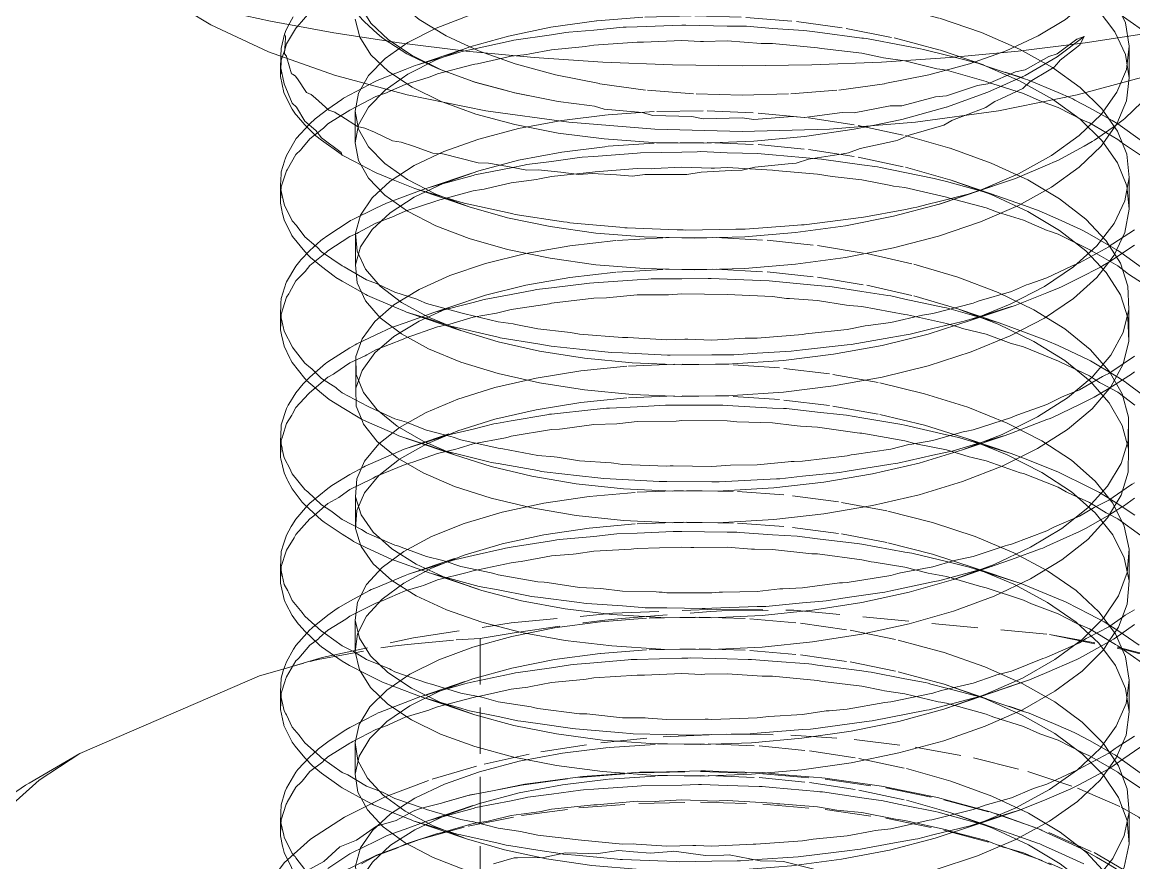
# Model space of a CAD drawing. Header units: millimetres. Extents: x 6 to 204, y 6 to 292.
# Drawn here: x 44.33 to 92.45, y 128.31 to 164.71 of the extents above; entities that cross this region are included whole.
import ezdxf

# ---------------------------------------------------------------- set-up
doc = ezdxf.new("R2010")
doc.units = ezdxf.units.MM
doc.linetypes.add('HIDDEN', pattern=[3, 2, -1])
doc.layers.add('M-VIEW', color=7, linetype='CONTINUOUS', lineweight=0)
doc.layers.add('M-VIEW-HIDD', color=8, linetype='HIDDEN', lineweight=0)

msp = doc.modelspace()

# ---------------------------------------------------------------- linework, layer by layer
at = {"layer": 'M-VIEW', "lineweight": 0}
for p, q in [((55.511, 162.357), (55.511, 162.792)), ((56.197, 159.67), (56.782, 160.308)), ((55.511, 156.881), (55.511, 157.52)), ((61.418, 157.484), (63.68, 156.716)), ((84.004, 156.821), (86.853, 157.784)), ((82.045, 156.305), (84.019, 156.827)), ((60.97, 152.16), (63.312, 151.361)), ((85.412, 151.805), (87.222, 152.416)), ((55.511, 151.397), (55.511, 152.033)), ((60.643, 146.802), (63.049, 145.975)), ((85.043, 146.194), (86.878, 146.816)), ((55.511, 145.903), (55.511, 146.554)), ((55.511, 140.423), (55.511, 141.086)), ((84.654, 140.581), (86.406, 141.18)), ((62.05, 140.832), (64.227, 140.099)), ((54.605, 136.408), (55.665, 136.715)), ((46.825, 133.038), (54.605, 136.408)), ((84.235, 134.967), (87.936, 136.234)), ((55.511, 134.954), (55.511, 135.604)), ((61.689, 135.467), (63.927, 134.711)), ((58.423, 132.113), (58.179, 132.225)), ((85.689, 129.983), (87.544, 130.607)), ((55.511, 129.475), (55.511, 130.11)), ((61.262, 130.13), (63.56, 129.35))]:
    msp.add_line(p, q, dxfattribs=at)
for points in [[(75.5, 162.822), (72.48, 162.863), (69.473, 162.983), (66.492, 163.183), (63.549, 163.462), (60.657, 163.819), (57.829, 164.252), (55.077, 164.759), (52.412, 165.339), (49.846, 165.988), (47.39, 166.703), (45.054, 167.483), (42.849, 168.323), (40.783, 169.22), (38.866, 170.17), (37.106, 171.169), (35.51, 172.213), (34.086, 173.297), (32.839, 174.416), (31.771, 175.572)], [(75.5, 162.822), (78.52, 162.863), (81.527, 162.983), (84.508, 163.183), (87.451, 163.462), (90.343, 163.819), (93.171, 164.252), (95.923, 164.759), (98.588, 165.339), (101.154, 165.988), (103.61, 166.703), (105.946, 167.483), (108.151, 168.323), (110.217, 169.22), (112.134, 170.17), (113.894, 171.169), (115.49, 172.213), (116.914, 173.297), (118.161, 174.416), (119.229, 175.572)], [(75.5, 159.979), (71.715, 160.08), (67.994, 160.381), (64.402, 160.877), (61, 161.559), (57.846, 162.416), (54.994, 163.433), (52.493, 164.593), (50.384, 165.877)], [(75.5, 159.979), (79.285, 160.08), (83.006, 160.381), (86.598, 160.877), (90, 161.559), (93.154, 162.416), (96.006, 163.433), (98.507, 164.593), (100.616, 165.877)], [(58.179, 158.96), (58.14, 159.062), (57.283, 159.701), (57.042, 160.018), (56.561, 160.429), (56.202, 161.025), (56.022, 161.211), (55.671, 162.038), (55.511, 162.792), (55.521, 163.128), (55.527, 163.243)], [(75.5, 158.298), (75.023, 158.282), (73.725, 158.213), (73.105, 158.11), (72.533, 158.121), (71.288, 158.12), (70.752, 158.049), (70.061, 158.099), (69.002, 158.155), (68.423, 158.116), (67.653, 158.216), (66.672, 158.322), (66.18, 158.307), (65.357, 158.467), (64.521, 158.609), (64.063, 158.619), (63.221, 158.844), (62.594, 158.996), (62.529, 159.011), (62.111, 159.044), (61.277, 159.342), (60.732, 159.521), (60.361, 159.573), (59.577, 159.946), (59.167, 160.126), (58.847, 160.196), (58.169, 160.632), (57.926, 160.777), (57.863, 160.816), (57.599, 160.899), (57.031, 161.419), (56.848, 161.574), (56.643, 161.668), (56.243, 162.255), (56.145, 162.386), (56.032, 162.456), (55.995, 162.482), (55.79, 163.168)], [(83.057, 156.702), (83.547, 156.83), (84.024, 156.951), (85.172, 157.24), (85.288, 157.269), (86.853, 157.784), (87.205, 157.904), (87.336, 157.948), (88.709, 158.528), (89.052, 158.678), (89.168, 158.729), (90.303, 159.345), (90.655, 159.541), (90.755, 159.599), (91.702, 160.271), (91.989, 160.48), (92.07, 160.544), (92.793, 161.242), (93.033, 161.48), (93.093, 161.548), (93.576, 162.238), (93.771, 162.524), (93.808, 162.596), (93.832, 162.658)], [(58.179, 158.96), (58.135, 158.991), (57.283, 159.601), (57.048, 159.787), (56.998, 159.835), (56.561, 160.263), (56.203, 160.683), (56.166, 160.734), (56.022, 160.939), (55.671, 161.623), (55.66, 161.672), (55.511, 162.355)], [(62.556, 161.247), (63.97, 160.733), (65.664, 160.275), (67.527, 159.913), (69.529, 159.654), (71.634, 159.505), (73.806, 159.471), (76.007, 159.554), (78.199, 159.755), (80.345, 160.072), (81.079, 160.225)], [(75.5, 158.298), (76.043, 158.429), (77.483, 158.582), (77.837, 158.612), (78.369, 158.773), (79.867, 159.016), (80.096, 159.048), (80.607, 159.238), (82.132, 159.577), (82.239, 159.599), (82.722, 159.818), (84.232, 160.257), (84.574, 160.448), (84.673, 160.503), (85.135, 160.674)], [(82.045, 154.935), (84.004, 155.451), (85.817, 156.068), (87.454, 156.776), (88.885, 157.567), (90.086, 158.428), (91.038, 159.346), (91.723, 160.309)], [(58.179, 154.162), (57.283, 154.772), (57.097, 154.963), (57.048, 155.013), (56.561, 155.422), (56.24, 155.86), (56.203, 155.91), (56.022, 156.11), (55.692, 156.785), (55.671, 156.826), (55.511, 157.52), (55.52, 157.741), (55.522, 157.794), (55.543, 158.226), (55.681, 158.693), (55.697, 158.745), (55.712, 158.786), (55.767, 158.939), (56.197, 159.67)], [(75.5, 155.753), (75.22, 155.746), (73.06, 155.71), (72.941, 155.715), (72.691, 155.722), (70.515, 155.802), (70.42, 155.811), (70.206, 155.829), (68.524, 155.985), (68.039, 156.03), (67.922, 156.047), (67.768, 156.069), (65.677, 156.388), (65.566, 156.412), (65.457, 156.435), (63.471, 156.871), (63.376, 156.898), (63.3, 156.92), (61.903, 157.336), (61.418, 157.484), (61.335, 157.516), (60.39, 157.889), (59.651, 158.184), (59.597, 158.211), (59.264, 158.385), (58.714, 158.674), (58.179, 158.96)], [(82.045, 154.935), (79.966, 154.525), (77.809, 154.229), (75.613, 154.049), (73.414, 153.987), (71.252, 154.042), (69.163, 154.211), (67.183, 154.489), (65.347, 154.869), (63.687, 155.343), (62.231, 155.9), (61.004, 156.53), (60.028, 157.218), (59.319, 157.951), (58.89, 158.715)], [(58.179, 153.494), (57.902, 153.66), (57.84, 153.706), (57.283, 154.125), (56.815, 154.517), (56.765, 154.567), (56.561, 154.776), (56.028, 155.433), (56.004, 155.479), (55.671, 156.158), (55.618, 156.364), (55.607, 156.416), (55.511, 156.879)], [(82.045, 156.305), (79.966, 155.896), (77.809, 155.599), (75.613, 155.42), (73.414, 155.358), (71.252, 155.413), (69.163, 155.582), (67.183, 155.859), (65.347, 156.24), (63.682, 156.715)], [(75.5, 155.753), (75.631, 155.755), (77.715, 155.902), (78.062, 155.93), (78.184, 155.938), (80.2, 156.192), (80.525, 156.236), (80.673, 156.255), (82.568, 156.607), (82.906, 156.673), (83.057, 156.702)], [(83.307, 152.022), (83.754, 152.092), (85.5, 152.549), (85.649, 152.607), (85.758, 152.641), (87.15, 153.055), (87.803, 153.334), (87.91, 153.372), (88.687, 153.635), (89.758, 154.152), (89.852, 154.19), (90.097, 154.285), (91.367, 154.986), (91.473, 155.066), (91.547, 155.115), (92.484, 155.714)], [(75, 150.302), (75.137, 150.313), (76.154, 150.38), (77.625, 150.461), (78.111, 150.522), (80.042, 150.742), (80.215, 150.761), (81.929, 151.061), (82.591, 151.171), (82.717, 151.193), (83.754, 151.443), (84.982, 151.73), (85.102, 151.759), (85.5, 151.884), (87.15, 152.395), (87.224, 152.418), (87.322, 152.449), (88.687, 152.991), (89.227, 153.208), (89.325, 153.248), (90.097, 153.634), (91.016, 154.108), (91.103, 154.154), (91.367, 154.318), (92.484, 155.056)], [(58.179, 148.667), (57.963, 148.839), (57.902, 148.886), (57.283, 149.284), (56.865, 149.696), (56.815, 149.744), (56.561, 149.946), (56.063, 150.594), (56.028, 150.638), (55.671, 151.329), (55.629, 151.537), (55.618, 151.59), (55.511, 152.033), (55.53, 152.491), (55.532, 152.543), (55.543, 152.751), (55.755, 153.436), (55.767, 153.475), (56.181, 154.153), (56.35, 154.366), (56.391, 154.417), (56.782, 154.822)], [(83.307, 152.022), (81.929, 151.705), (80.957, 151.579), (80.825, 151.561), (80.042, 151.403), (78.384, 151.229), (78.256, 151.214), (78.111, 151.188), (76.154, 151.029), (75.766, 151.033), (75.634, 151.033), (74.192, 150.948), (73.149, 150.982), (73.013, 150.985), (72.242, 150.957), (70.555, 151.051), (70.429, 151.056), (70.324, 151.055), (68.455, 151.202), (68.063, 151.273), (67.941, 151.293), (66.654, 151.426), (65.702, 151.626), (65.582, 151.649), (64.939, 151.733), (63.486, 152.084), (63.381, 152.108), (61.828, 152.535), (61.504, 152.672), (61.411, 152.71), (60.463, 153.016), (59.761, 153.358), (59.676, 153.398), (59.243, 153.56), (58.264, 154.118), (58.179, 154.162)], [(75.081, 148.542), (77.281, 148.694), (79.451, 148.962), (81.553, 149.345), (83.549, 149.837), (85.407, 150.433), (87.094, 151.124), (88.58, 151.9), (89.84, 152.75), (90.852, 153.66), (91.365, 154.317)], [(75, 150.302), (74.864, 150.301), (74.192, 150.303), (72.382, 150.286), (72.26, 150.293), (70.324, 150.388), (69.822, 150.406), (69.692, 150.419), (68.455, 150.554), (67.359, 150.661), (67.235, 150.681), (66.654, 150.782), (65.027, 151.048), (64.939, 151.068), (63.325, 151.45), (62.893, 151.548), (62.789, 151.58), (61.828, 151.888), (60.97, 152.16), (60.876, 152.198), (60.463, 152.371), (59.281, 152.874), (59.209, 152.913), (58.179, 153.494)], [(75.081, 148.542), (72.887, 148.509), (70.739, 148.592), (68.673, 148.787), (66.726, 149.091), (64.929, 149.494), (63.316, 149.989), (61.913, 150.565), (60.745, 151.209), (59.832, 151.91), (59.189, 152.652), (59.016, 153.022)], [(75.081, 149.913), (77.281, 150.064), (79.451, 150.332), (81.553, 150.715), (83.549, 151.208), (85.41, 151.805)], [(58.179, 148.019), (57.688, 148.327), (57.625, 148.374), (57.283, 148.641), (56.642, 149.2), (56.596, 149.248), (56.561, 149.284), (56.022, 149.973), (55.942, 150.111), (55.918, 150.161), (55.671, 150.682), (55.58, 151.051), (55.569, 151.105), (55.511, 151.395)], [(75.081, 149.913), (72.887, 149.879), (70.739, 149.962), (68.673, 150.158), (66.726, 150.461), (64.929, 150.864), (63.314, 151.36)], [(75, 145.531), (76.154, 145.538), (77.49, 145.67), (77.625, 145.684), (77.756, 145.689), (78.111, 145.699), (80.042, 145.935), (80.215, 145.973), (80.341, 145.992), (81.929, 146.226), (82.717, 146.422), (82.845, 146.445), (83.754, 146.603), (85.102, 146.981), (85.218, 147.006), (85.5, 147.063), (87.15, 147.586), (87.322, 147.663), (87.425, 147.702), (88.687, 148.155), (89.325, 148.477), (89.423, 148.519), (90.097, 148.794), (91.103, 149.374), (91.187, 149.415), (91.367, 149.499), (92.484, 150.244)], [(58.179, 143.179), (57.75, 143.509), (57.688, 143.556), (57.283, 143.805), (56.69, 144.369), (56.642, 144.414), (56.561, 144.475), (56.022, 145.152), (55.965, 145.281), (55.942, 145.333), (55.671, 145.842), (55.591, 146.227), (55.58, 146.28), (55.511, 146.554), (55.538, 147.177), (55.54, 147.225), (55.543, 147.281), (55.767, 147.981), (55.843, 148.125), (55.87, 148.176), (56.181, 148.666), (56.493, 149.048), (56.535, 149.098), (56.64, 149.202)], [(69.374, 144.96), (69.504, 144.955), (70.324, 144.914), (71.909, 144.816), (72.242, 144.819), (74.192, 144.812), (74.382, 144.809), (74.509, 144.808), (76.154, 144.897), (76.989, 144.931), (77.125, 144.938), (78.111, 145.048), (79.585, 145.195), (79.715, 145.21), (80.042, 145.265), (81.929, 145.569), (82.114, 145.597), (82.232, 145.616), (83.754, 145.96), (84.507, 146.124), (84.629, 146.152), (85.5, 146.411), (86.767, 146.782), (86.878, 146.816), (87.15, 146.918), (88.687, 147.499), (88.836, 147.556), (88.928, 147.592), (90.097, 148.151), (90.651, 148.424), (90.739, 148.469), (91.367, 148.846), (92.23, 149.393), (92.305, 149.442), (92.484, 149.577)], [(70.363, 143.137), (72.49, 143.034), (74.67, 143.046), (76.863, 143.174), (79.033, 143.419), (81.143, 143.779), (83.156, 144.248), (85.037, 144.821), (86.755, 145.49), (88.28, 146.246), (89.586, 147.077), (90.65, 147.972), (91.455, 148.917)], [(75, 145.531), (74.192, 145.469), (72.511, 145.496), (72.382, 145.497), (72.242, 145.49), (70.324, 145.563), (69.948, 145.614), (69.822, 145.63), (68.455, 145.713), (67.485, 145.87), (67.359, 145.889), (66.654, 145.949), (65.14, 146.236), (65.027, 146.257), (64.939, 146.266), (63.325, 146.624), (62.994, 146.739), (62.893, 146.773), (61.828, 147.047), (61.066, 147.351), (60.97, 147.388), (60.463, 147.539), (59.361, 148.046), (59.281, 148.081), (58.179, 148.667)], [(69.374, 144.96), (69.244, 144.974), (68.455, 145.071), (66.928, 145.241), (66.811, 145.261), (66.654, 145.291), (64.939, 145.595), (64.635, 145.646), (64.525, 145.673), (63.325, 145.975), (62.534, 146.168), (62.43, 146.202), (61.828, 146.404), (60.643, 146.802), (60.555, 146.839), (60.463, 146.879), (59.243, 147.424), (59.021, 147.525), (58.948, 147.567), (58.179, 148.019)], [(70.363, 143.137), (68.315, 143.353), (66.392, 143.674), (64.626, 144.095), (63.049, 144.605), (61.686, 145.194), (60.562, 145.85), (59.697, 146.559), (59.104, 147.307), (59.015, 147.529)], [(58.179, 142.536), (57.398, 143.054), (57.34, 143.1), (57.283, 143.147), (56.561, 143.809), (56.447, 143.933), (56.41, 143.981), (56.022, 144.501), (55.829, 144.853), (55.804, 144.905), (55.671, 145.198), (55.528, 145.807), (55.518, 145.858), (55.511, 145.901)], [(70.363, 144.507), (68.315, 144.723), (66.392, 145.045), (64.626, 145.465), (63.048, 145.976)], [(70.363, 144.507), (72.49, 144.404), (74.67, 144.416), (76.863, 144.545), (79.033, 144.79), (81.143, 145.149), (83.156, 145.618), (85.041, 146.193)], [(69.374, 140.189), (70.324, 140.074), (71.779, 140.037), (71.909, 140.035), (72.034, 140.024), (72.242, 140.004), (74.192, 139.998), (74.509, 140.026), (74.642, 140.03), (76.154, 140.059), (77.125, 140.167), (77.262, 140.174), (78.111, 140.21), (79.715, 140.428), (79.841, 140.437), (80.042, 140.45), (81.929, 140.754), (82.232, 140.834), (82.356, 140.859), (83.754, 141.122), (84.629, 141.382), (84.75, 141.409), (85.5, 141.573), (86.878, 142.034), (86.986, 142.062), (87.15, 142.103), (88.687, 142.684), (88.928, 142.81), (89.023, 142.853), (90.097, 143.314), (90.739, 143.698), (90.827, 143.743), (91.367, 144.008), (92.305, 144.659), (92.378, 144.702), (92.484, 144.762)], [(62.05, 140.832), (62.151, 140.807), (63.325, 140.493), (64.113, 140.279), (64.939, 140.124), (66.243, 139.867), (66.36, 139.846), (66.654, 139.811), (68.455, 139.578), (68.648, 139.551), (68.77, 139.535), (70.324, 139.432), (71.165, 139.365), (71.299, 139.356), (72.242, 139.349), (73.765, 139.318), (73.897, 139.316), (74.192, 139.331), (76.154, 139.405), (76.395, 139.411), (76.524, 139.415), (78.111, 139.567), (78.997, 139.641), (79.132, 139.654), (80.042, 139.795), (81.554, 140.014), (81.681, 140.033), (81.929, 140.087), (83.754, 140.469), (84.004, 140.519), (84.119, 140.544), (85.5, 140.93), (86.29, 141.147), (86.406, 141.18), (87.15, 141.447), (88.413, 141.901), (88.516, 141.939), (88.687, 142.015), (90.097, 142.662), (90.304, 142.759), (90.388, 142.8), (91.367, 143.366), (91.925, 143.705), (92.003, 143.754), (92.484, 144.106)], [(58.179, 137.699), (57.458, 138.227), (57.398, 138.27), (57.283, 138.336), (56.561, 138.989), (56.483, 139.103), (56.447, 139.154), (56.022, 139.661), (55.853, 140.029), (55.829, 140.082), (55.671, 140.362), (55.539, 140.972), (55.528, 141.021), (55.511, 141.086), (55.543, 141.793), (55.58, 141.926), (55.595, 141.979), (55.767, 142.491), (55.975, 142.871), (56.004, 142.922), (56.181, 143.188), (56.689, 143.781)], [(69.374, 140.189), (68.455, 140.233), (67.05, 140.441), (66.928, 140.458), (66.654, 140.477), (64.939, 140.778), (64.741, 140.836), (64.635, 140.866), (63.325, 141.136), (62.639, 141.364), (62.534, 141.397), (61.828, 141.567), (60.735, 141.984), (60.643, 142.017), (60.463, 142.068), (59.243, 142.604), (59.092, 142.702), (59.021, 142.746), (58.179, 143.179)], [(64.227, 138.729), (65.95, 138.286), (67.839, 137.939), (69.859, 137.698), (71.977, 137.567), (74.156, 137.551), (76.358, 137.653), (78.546, 137.873), (80.68, 138.208), (82.725, 138.655), (84.646, 139.208), (86.408, 139.86), (87.981, 140.602), (89.339, 141.422), (90.458, 142.308), (91.318, 143.248), (91.402, 143.387)], [(62.05, 140.832), (61.953, 140.866), (61.828, 140.911), (60.463, 141.402), (60.229, 141.486), (60.146, 141.525), (59.243, 141.952), (58.677, 142.229), (58.603, 142.274), (58.179, 142.536)], [(64.227, 138.729), (62.699, 139.259), (61.392, 139.865), (60.329, 140.535), (59.528, 141.255), (59.003, 142.01), (58.981, 142.08)], [(64.227, 140.099), (65.95, 139.656), (67.839, 139.31), (69.859, 139.068), (71.977, 138.937), (74.156, 138.922), (76.358, 139.023), (78.546, 139.243), (80.68, 139.578), (82.725, 140.025), (84.652, 140.581)], [(58.179, 137.046), (57.283, 137.666), (57.202, 137.727), (57.154, 137.772), (56.561, 138.336), (56.318, 138.611), (56.28, 138.662), (56.022, 139.019), (55.744, 139.543), (55.721, 139.595), (55.671, 139.708), (55.511, 140.42)], [(62.05, 136.049), (63.325, 135.654), (64, 135.528), (64.113, 135.508), (64.226, 135.479), (64.939, 135.286), (66.36, 135.064), (66.472, 135.039), (66.654, 134.996), (68.455, 134.763), (68.77, 134.753), (68.897, 134.741), (70.324, 134.593), (71.299, 134.585), (71.433, 134.576), (72.242, 134.511), (73.897, 134.533), (74.023, 134.527), (74.192, 134.518), (76.154, 134.588), (76.524, 134.635), (76.657, 134.644), (78.111, 134.728), (79.132, 134.883), (79.266, 134.895), (80.042, 134.958), (81.681, 135.249), (81.803, 135.263), (81.929, 135.276), (83.754, 135.65), (84.119, 135.764), (84.239, 135.794), (85.5, 136.091), (86.406, 136.409), (86.52, 136.442), (87.15, 136.611), (88.516, 137.153), (88.614, 137.184), (88.687, 137.207), (90.097, 137.84), (90.388, 138.021), (90.476, 138.068), (91.367, 138.526), (92.003, 138.982), (92.08, 139.03), (92.484, 139.27)], [(58.423, 136.892), (58.496, 136.855), (59.243, 136.472), (59.93, 136.133), (60.463, 135.929), (61.598, 135.5), (61.689, 135.467), (61.828, 135.428), (63.325, 135.003), (63.594, 134.925), (63.701, 134.896), (64.939, 134.644), (65.793, 134.462), (65.913, 134.438), (66.654, 134.339), (68.16, 134.122), (68.28, 134.106), (68.455, 134.094), (70.324, 133.942), (70.652, 133.911), (70.78, 133.9), (72.242, 133.868), (73.222, 133.834), (73.358, 133.831), (74.192, 133.86), (75.842, 133.898), (75.972, 133.902), (76.154, 133.919), (78.111, 134.077), (78.45, 134.1), (78.578, 134.11), (80.042, 134.315), (80.998, 134.438), (81.13, 134.456), (81.929, 134.617), (83.472, 134.915), (83.593, 134.939), (83.754, 134.982), (85.5, 135.44), (85.797, 135.516), (85.907, 135.546), (87.15, 135.967), (87.936, 136.234), (88.043, 136.271), (88.687, 136.547), (89.886, 137.069), (89.979, 137.11), (90.097, 137.173), (91.367, 137.876), (91.573, 137.995), (91.648, 138.039), (92.484, 138.626)], [(58.179, 132.225), (57.283, 132.857), (57.248, 132.893), (57.202, 132.941), (56.561, 133.5), (56.355, 133.789), (56.318, 133.84), (56.022, 134.18), (55.768, 134.714), (55.744, 134.764), (55.671, 134.889), (55.511, 135.604), (55.513, 135.659), (55.515, 135.711), (55.543, 136.304), (55.633, 136.617), (55.649, 136.67), (55.767, 137.01), (56.075, 137.554), (56.103, 137.603), (56.181, 137.715), (56.782, 138.392)], [(89.626, 131.462), (89.723, 131.512), (90.097, 131.705), (91.367, 132.382), (92.484, 133.14), (92.749, 133.334), (92.814, 133.383), (93.437, 133.929), (93.919, 134.402), (93.973, 134.457), (94.218, 134.741), (94.796, 135.54), (94.829, 135.592), (95.233, 136.454), (95.3, 136.691), (95.315, 136.747), (95.457, 137.338), (95.478, 137.87), (95.48, 137.929), (95.489, 138.215)], [(62.05, 136.049), (61.828, 136.098), (60.463, 136.584), (60.309, 136.665), (60.229, 136.706), (59.243, 137.113), (58.752, 137.414), (58.677, 137.458), (58.179, 137.699)], [(90.211, 136.608), (91.135, 137.536), (91.363, 137.874)], [(58.423, 136.892), (58.352, 136.936), (58.179, 137.046)], [(61.184, 134.5), (60.166, 135.179), (59.414, 135.906), (58.939, 136.667)], [(61.184, 134.5), (62.443, 133.883), (63.927, 133.34), (65.608, 132.882), (67.46, 132.518), (69.449, 132.256), (71.543, 132.103), (73.704, 132.064), (75.896, 132.141), (78.081, 132.334), (80.221, 132.644), (82.281, 133.065), (84.225, 133.593), (86.019, 134.221), (87.632, 134.94), (89.038, 135.739), (90.211, 136.608)], [(55.653, 134.293), (55.642, 134.341), (55.511, 134.952)], [(63.927, 134.71), (65.608, 134.252), (67.46, 133.888), (69.449, 133.626), (71.543, 133.473), (73.704, 133.434), (75.896, 133.511), (78.081, 133.705), (80.221, 134.014), (82.281, 134.435), (84.233, 134.966)], [(58.179, 131.559), (58.094, 131.608), (58.035, 131.65), (57.283, 132.197), (56.969, 132.451), (56.918, 132.5), (56.561, 132.856), (56.144, 133.354), (56.022, 133.529), (55.671, 134.224), (55.663, 134.255), (55.653, 134.293)], [(58.423, 132.113), (59.243, 131.63), (59.845, 131.394), (59.93, 131.362), (60.015, 131.32), (60.463, 131.094), (61.689, 130.68), (61.828, 130.62), (63.325, 130.182), (63.701, 130.118), (63.812, 130.091), (64.939, 129.804), (65.913, 129.667), (66.031, 129.642), (66.654, 129.504), (68.28, 129.319), (68.393, 129.298), (70.324, 129.12), (70.78, 129.123), (70.911, 129.115), (72.242, 129.028), (73.358, 129.06), (73.493, 129.055), (74.192, 129.026), (75.972, 129.115), (76.096, 129.114), (78.111, 129.255), (78.578, 129.333), (78.711, 129.347), (80.042, 129.475), (81.13, 129.685), (81.26, 129.702), (81.929, 129.783), (83.593, 130.151), (83.708, 130.169), (85.5, 130.618), (85.907, 130.768), (86.02, 130.802), (87.15, 131.127), (88.043, 131.5), (88.149, 131.536), (88.687, 131.712), (89.979, 132.322), (90.068, 132.357), (91.367, 133.053), (91.648, 133.262), (91.724, 133.312), (92.484, 133.787)], [(46.825, 133.038), (44.635, 131.761), (44.479, 131.665), (44.292, 131.542), (41.571, 129.69), (41.074, 129.339), (40.423, 128.848), (38.316, 127.217), (37.277, 126.388)], [(46.825, 133.038), (45.07, 131.893), (43.2, 130.22), (41.884, 128.463)], [(55.653, 129.507), (55.511, 130.11), (55.523, 130.413), (55.525, 130.467), (55.543, 130.821), (55.706, 131.363), (55.721, 131.413), (55.767, 131.538), (56.181, 132.237), (56.224, 132.293), (56.263, 132.342), (56.782, 132.899)], [(87.345, 129.318), (88.797, 130.106), (90.019, 130.966), (90.99, 131.885), (91.343, 132.369)], [(58.179, 131.559), (59.243, 130.981), (59.461, 130.867), (59.542, 130.826), (60.463, 130.45), (61.166, 130.167), (61.262, 130.13), (61.828, 129.959), (63.114, 129.567), (63.213, 129.538), (63.325, 129.514), (64.939, 129.154), (65.279, 129.076), (65.394, 129.051), (66.654, 128.861), (67.618, 128.705), (67.744, 128.686), (68.455, 128.625), (70.099, 128.465), (70.222, 128.454), (70.324, 128.452), (72.242, 128.38), (72.667, 128.359), (72.799, 128.353), (74.192, 128.382), (75.282, 128.391), (75.42, 128.393), (76.154, 128.45), (77.916, 128.567), (78.043, 128.576), (80.042, 128.827), (80.491, 128.878), (80.619, 128.894), (81.929, 129.139), (82.98, 129.326), (83.108, 129.35), (83.754, 129.513), (85.362, 129.91), (85.5, 129.947), (87.15, 130.48), (87.546, 130.608), (87.651, 130.643), (88.687, 131.068), (89.528, 131.419), (89.626, 131.462)], [(59.006, 131.109), (59.273, 130.606), (59.96, 129.87), (60.915, 129.177), (62.122, 128.543), (63.56, 127.979), (65.205, 127.498), (67.027, 127.11), (68.996, 126.824), (71.078, 126.646), (73.236, 126.581), (75.433, 126.634), (77.631, 126.804), (79.792, 127.09), (81.879, 127.491), (83.856, 128.001), (85.689, 128.612), (87.345, 129.318)], [(63.561, 129.349), (65.205, 128.869), (67.027, 128.48), (68.996, 128.194), (71.078, 128.016), (73.236, 127.952), (75.433, 128.004), (77.631, 128.174), (79.792, 128.461), (81.879, 128.861), (83.856, 129.371), (85.689, 129.983)], [(58.179, 126.089), (57.856, 126.285), (57.793, 126.331), (57.283, 126.718), (56.781, 127.142), (56.732, 127.192), (56.561, 127.368), (56.022, 128.037), (55.989, 128.101), (55.671, 128.753), (55.612, 128.982), (55.601, 129.034), (55.511, 129.473)], [(58.179, 126.752), (58.094, 126.821), (57.283, 127.362), (57.019, 127.63), (56.969, 127.68), (56.561, 128.016), (56.181, 128.527), (56.144, 128.576), (56.108, 128.613), (56.022, 128.707), (55.671, 129.413), (55.653, 129.507)], [(54.86, 127.225), (55.669, 128.304), (55.822, 128.442)]]:
    msp.add_lwpolyline(points, dxfattribs=at)
at = {"layer": 'M-VIEW-HIDD', "lineweight": 0}
for p, q in [((61.447, 162.872), (63.716, 163.64)), ((92.252, 162.305), (92.252, 163.675)), ((55.79, 163.168), (55.77, 163.235)), ((84.047, 163.51), (87.673, 162.281)), ((63.876, 162.135), (63.97, 162.103)), ((58.748, 159.494), (58.748, 160.864)), ((61.903, 157.54), (64.1, 158.281)), ((84.5, 157.887), (86.24, 157.29)), ((92.25, 156.615), (92.25, 157.985)), ((58.757, 154.201), (58.757, 155.572)), ((62.241, 152.164), (62.84, 152.365)), ((84.83, 152.298), (86.626, 151.686)), ((92.233, 150.898), (92.233, 152.268)), ((58.774, 148.86), (58.774, 150.23)), ((92.223, 146.238), (92.223, 147.609)), ((60.904, 146.232), (63.197, 147.017)), ((85.267, 146.666), (87.148, 146.03)), ((58.763, 142.786), (58.763, 144.156)), ((61.146, 140.841), (63.468, 141.632)), ((92.246, 140.513), (92.246, 141.884)), ((85.584, 141.069), (87.426, 140.449)), ((77.731, 139.248), (88.797, 138.192)), ((58.751, 137.444), (58.751, 138.815)), ((64.153, 115.031), (64.153, 138.028)), ((61.602, 135.517), (63.845, 136.276)), ((92.252, 134.851), (92.252, 136.221)), ((84.201, 136.056), (87.673, 134.869)), ((58.749, 132.152), (58.749, 133.522)), ((58.867, 131.372), (59.006, 131.109)), ((64.697, 131.432), (63.999, 131.296)), ((61.94, 130.146), (64.131, 130.884)), ((84.536, 130.47), (86.281, 129.871)), ((85.689, 129.983), (87.345, 130.688)), ((86.352, 130.478), (86.602, 130.394)), ((92.246, 129.126), (92.246, 130.496))]:
    msp.add_line(p, q, dxfattribs=at)
for points in [[(75.5, 161.55), (73.392, 161.606), (71.319, 161.774), (69.319, 162.05), (67.424, 162.43), (65.667, 162.908), (64.079, 163.474), (62.685, 164.12), (61.512, 164.835), (60.577, 165.606), (59.898, 166.419), (59.486, 167.262), (59.348, 168.12), (59.486, 168.977), (59.898, 169.82), (60.577, 170.634), (61.512, 171.405)], [(75.5, 161.55), (77.608, 161.606), (79.681, 161.774), (81.681, 162.05), (83.576, 162.43), (85.333, 162.908), (86.921, 163.474), (88.315, 164.12), (89.488, 164.835), (90.423, 165.606), (91.102, 166.419), (91.514, 167.262), (91.652, 168.12), (91.514, 168.977), (91.102, 169.82), (90.423, 170.634), (89.488, 171.405)], [(84.019, 156.827), (85.817, 157.438), (87.454, 158.147), (88.885, 158.937), (90.086, 159.798), (91.038, 160.717), (91.723, 161.679), (92.13, 162.67), (92.252, 163.675), (92.086, 164.679), (91.636, 165.667), (90.909, 166.623), (89.918, 167.533), (88.68, 168.384), (87.216, 169.163), (85.55, 169.858)], [(91.723, 160.309), (92.13, 161.299), (92.252, 162.305), (92.086, 163.309), (91.636, 164.296), (90.909, 165.253), (89.918, 166.163), (88.68, 167.014), (87.216, 167.793), (85.55, 168.488)], [(66.883, 161.414), (65.646, 161.655), (65.24, 161.765), (65.019, 161.825), (63.942, 162.117), (63.876, 162.135), (63.538, 162.257), (62.423, 162.662), (62.35, 162.69), (62.029, 162.837), (61.096, 163.289), (60.977, 163.348), (60.741, 163.494), (60, 163.981), (59.889, 164.057), (59.698, 164.216), (59.153, 164.728), (59.048, 164.831), (58.918, 164.989), (58.573, 165.516), (58.494, 165.641), (58.426, 165.791), (58.376, 165.959), (58.232, 166.475)], [(66.883, 161.414), (65.664, 161.646), (63.97, 162.103), (62.475, 162.647), (61.206, 163.264), (60.183, 163.942), (59.425, 164.669), (58.946, 165.428), (58.752, 166.206)], [(59.329, 162.407), (60.043, 163.139), (61.024, 163.827), (62.256, 164.455), (63.716, 165.01), (65.38, 165.483), (67.218, 165.861), (69.2, 166.137), (71.291, 166.304), (73.454, 166.356), (75.653, 166.292), (77.85, 166.111), (80.005, 165.812), (82.083, 165.4), (84.047, 164.88), (85.863, 164.259), (87.5, 163.545), (88.93, 162.749)], [(56.197, 164.463), (56.236, 164.507), (56.782, 165.139)], [(92.821, 164.362), (91.757, 165.12), (91.602, 165.198), (91.521, 165.239)], [(55.692, 164.189), (55.764, 164.375), (55.922, 164.69), (56.064, 164.943)], [(56.782, 160.308), (57.014, 160.525), (57.068, 160.574), (57.563, 160.95), (58.169, 161.37), (58.236, 161.415), (58.516, 161.569), (59.614, 162.143), (59.692, 162.181), (60.903, 162.66), (61.35, 162.835), (61.447, 162.872), (62.313, 163.125), (63.323, 163.426), (63.429, 163.456), (63.85, 163.544), (65.5, 163.902), (65.616, 163.927), (67.246, 164.166), (67.861, 164.262), (67.988, 164.281), (69.071, 164.37), (70.349, 164.49), (70.48, 164.501), (70.958, 164.512), (72.889, 164.578), (73.059, 164.585), (74.846, 164.543), (75.547, 164.536), (75.683, 164.533), (76.808, 164.442), (78.168, 164.348), (78.303, 164.337), (78.758, 164.274), (80.676, 164.027), (80.757, 164.018), (80.876, 164.002), (82.545, 163.683), (83.224, 163.559), (83.35, 163.535), (84.346, 163.278), (85.578, 162.967), (85.695, 162.936), (86.061, 162.814), (87.675, 162.279), (87.769, 162.248), (87.865, 162.215), (89.172, 161.664), (89.714, 161.431), (89.809, 161.389), (89.905, 161.337), (90.537, 161.003), (91.521, 160.459)], [(58.752, 164.836), (58.946, 164.058), (59.425, 163.299), (60.183, 162.572), (61.206, 161.894), (62.475, 161.276), (62.556, 161.247)], [(59.329, 161.036), (60.043, 161.769), (61.024, 162.456), (62.256, 163.084), (63.716, 163.64), (65.38, 164.112), (67.218, 164.491), (69.2, 164.767), (71.291, 164.933), (73.454, 164.986), (75.653, 164.922), (77.85, 164.74), (80.005, 164.442), (82.083, 164.03), (84.047, 163.51), (85.863, 162.888), (87.5, 162.174), (88.93, 161.378)], [(55.511, 162.355), (55.522, 162.567), (55.524, 162.62), (55.543, 163.067), (55.697, 163.519), (55.767, 163.769), (56.166, 164.424), (56.197, 164.463)], [(55.527, 163.243), (55.543, 163.576), (55.692, 164.189)], [(55.77, 163.235), (55.684, 163.34), (55.732, 164.033), (55.735, 164.103), (55.692, 164.189)], [(86.138, 161.675), (87.744, 162.403), (89.138, 163.211), (90.296, 164.088)], [(86.138, 162.038), (87.326, 162.563), (87.744, 162.65), (88.768, 163.233), (89.138, 163.343), (89.983, 163.973), (90.296, 164.088)], [(86.434, 161.284), (86.696, 161.399), (87.645, 161.844), (87.969, 162.141), (88.786, 162.631), (89.008, 162.764), (89.205, 163), (89.259, 163.062), (89.965, 163.618), (90.119, 163.737), (90.296, 164.088)], [(60.102, 161.651), (60.191, 161.691), (60.903, 162.015), (61.903, 162.316), (61.999, 162.352), (62.313, 162.477), (63.85, 162.876), (63.932, 162.888), (64.041, 162.911), (65.5, 163.239), (66.181, 163.317), (66.303, 163.339), (67.246, 163.521), (68.578, 163.641), (68.701, 163.66), (69.071, 163.721), (70.958, 163.845), (71.094, 163.841), (71.221, 163.846), (72.889, 163.917), (73.691, 163.877), (73.828, 163.879), (74.846, 163.899), (76.317, 163.794), (76.449, 163.792), (76.808, 163.792), (78.758, 163.607), (78.931, 163.575), (79.058, 163.558), (80.676, 163.367), (81.48, 163.193), (81.611, 163.173), (82.545, 163.04), (83.932, 162.698), (84.052, 162.677), (84.346, 162.627), (86.061, 162.148), (86.24, 162.077), (86.347, 162.041), (87.675, 161.621), (88.349, 161.317), (88.454, 161.279), (89.172, 161.021), (90.251, 160.47), (90.341, 160.431), (90.537, 160.351), (91.757, 159.637), (91.896, 159.524), (91.967, 159.474), (92.821, 158.893)], [(85.41, 151.805), (87.094, 152.494), (88.58, 153.27), (89.84, 154.12), (90.852, 155.03), (91.599, 155.988), (92.068, 156.978), (92.25, 157.985), (92.143, 158.995), (91.748, 159.991), (91.072, 160.958), (90.128, 161.882), (88.93, 162.749)], [(63.682, 156.715), (62.231, 157.271), (61.004, 157.9), (60.028, 158.588), (59.319, 159.321), (58.89, 160.085), (58.748, 160.864), (58.895, 161.643), (59.329, 162.407)], [(75.5, 160.567), (76.007, 160.493), (77.683, 160.626), (78.199, 160.578), (79.829, 160.8), (80.345, 160.78), (81.901, 161.087), (82.406, 161.094), (83.863, 161.481), (84.349, 161.516), (85.681, 161.976), (86.138, 162.038)], [(81.079, 160.225), (82.406, 160.501), (84.349, 161.038), (86.138, 161.675)], [(55.511, 156.879), (55.532, 157.317), (55.534, 157.37), (55.543, 157.58), (55.767, 158.272), (55.798, 158.322), (56.181, 158.983), (56.391, 159.19), (56.433, 159.239), (56.782, 159.663), (57.32, 160.075), (57.373, 160.124), (57.563, 160.303), (58.516, 160.901), (59.633, 161.489), (60.015, 161.622), (60.102, 161.651)], [(66.883, 161.414), (67.104, 161.371), (67.527, 161.283), (68.885, 161.108), (69.112, 161.078), (69.529, 160.939), (71.171, 160.798), (71.634, 160.675), (73.317, 160.625), (73.806, 160.525), (75.5, 160.567)], [(85.135, 160.674), (86.043, 161.011), (86.144, 161.083), (86.434, 161.284)], [(91.365, 154.317), (91.599, 154.617), (92.068, 155.607), (92.25, 156.615), (92.143, 157.624), (91.748, 158.62), (91.072, 159.588), (90.128, 160.512), (88.93, 161.378)], [(58.89, 158.715), (58.748, 159.494), (58.895, 160.273), (59.329, 161.036)], [(62.588, 159.115), (64.1, 159.651), (65.809, 160.102), (67.685, 160.456), (69.696, 160.706), (71.808, 160.846), (73.983, 160.87), (76.185, 160.778), (78.375, 160.568), (80.515, 160.242), (82.569, 159.803), (84.5, 159.258), (86.276, 158.613), (87.865, 157.878), (89.241, 157.064), (90.379, 156.182), (91.261, 155.247), (91.869, 154.271)], [(92.821, 159.549), (91.757, 160.303), (91.521, 160.459)], [(62.588, 157.744), (64.1, 158.281), (65.809, 158.731), (67.685, 159.086), (69.696, 159.336), (71.808, 159.475), (73.983, 159.5), (76.185, 159.408), (78.375, 159.198), (80.515, 158.871), (82.569, 158.433), (84.5, 157.887), (86.276, 157.243), (87.865, 156.508), (89.241, 155.694), (90.379, 154.812), (91.261, 153.876), (91.869, 152.901)], [(63.314, 151.36), (61.913, 151.935), (60.745, 152.58), (59.832, 153.28), (59.189, 154.022), (58.829, 154.791), (58.757, 155.572), (58.974, 156.348), (59.477, 157.106), (60.256, 157.829), (61.299, 158.503), (62.588, 159.115)], [(60.102, 156.879), (60.903, 157.175), (61.805, 157.506), (61.903, 157.54), (62.313, 157.651), (63.85, 158.075), (63.932, 158.097), (65.5, 158.406), (66.06, 158.521), (66.181, 158.545), (67.246, 158.681), (68.451, 158.848), (68.578, 158.865), (69.071, 158.896), (70.958, 159.041), (71.094, 159.052), (72.889, 159.083), (73.556, 159.103), (73.691, 159.106), (74.846, 159.059), (76.182, 159.022), (76.317, 159.017), (76.808, 158.969), (78.758, 158.801), (78.931, 158.787), (80.676, 158.532), (81.351, 158.441), (81.48, 158.422), (82.545, 158.2), (83.808, 157.946), (83.932, 157.92), (84.346, 157.806), (86.061, 157.339), (86.136, 157.319), (86.24, 157.29), (87.675, 156.785), (88.245, 156.584), (88.349, 156.546), (89.172, 156.181), (90.157, 155.734), (90.251, 155.69), (90.537, 155.532), (91.757, 154.826), (91.827, 154.783), (91.896, 154.74), (92.821, 154.056)], [(64.328, 157.482), (64.442, 157.508), (65.5, 157.761), (66.599, 157.903), (66.719, 157.926), (67.246, 158.036), (69.015, 158.218), (69.133, 158.232), (70.958, 158.375), (71.556, 158.366), (71.691, 158.372), (72.889, 158.439), (74.16, 158.392), (74.294, 158.395), (74.846, 158.413), (76.808, 158.298), (76.913, 158.288), (78.758, 158.137), (79.391, 158.025), (79.524, 158.01), (80.676, 157.889), (81.928, 157.634), (82.055, 157.616), (82.545, 157.553), (84.346, 157.134), (84.474, 157.098), (86.061, 156.677), (86.626, 156.459), (86.739, 156.424), (87.675, 156.142), (88.708, 155.694), (88.809, 155.658), (89.172, 155.533), (90.574, 154.836), (90.653, 154.79), (91.757, 154.166), (92.151, 153.856), (92.225, 153.805), (92.821, 153.413)], [(55.511, 151.395), (55.54, 152.013), (55.542, 152.064), (55.767, 152.804), (55.87, 152.953), (55.899, 153.003), (56.181, 153.507), (56.535, 153.869), (56.577, 153.92), (56.782, 154.178), (57.507, 154.756), (57.563, 154.809), (58.516, 155.432), (58.817, 155.562), (58.894, 155.603), (59.633, 156.011), (60.406, 156.295), (60.494, 156.336), (60.903, 156.53), (62.241, 156.955), (62.313, 156.985), (63.85, 157.408), (64.216, 157.466), (64.328, 157.482)], [(59.016, 153.022), (58.829, 153.421), (58.757, 154.201), (58.974, 154.978), (59.477, 155.735), (60.256, 156.458), (61.299, 157.133), (62.588, 157.744)], [(56.782, 154.822), (57.266, 155.254), (57.32, 155.301), (57.563, 155.475), (58.483, 156.081), (58.549, 156.121), (58.622, 156.156), (59.633, 156.655), (60.102, 156.879)], [(66.133, 154.691), (68.036, 155.027), (70.068, 155.258), (72.193, 155.377), (74.376, 155.381), (76.579, 155.268), (78.762, 155.037), (80.89, 154.69), (82.924, 154.232), (84.83, 153.668), (86.574, 153.007), (88.128, 152.257), (89.463, 151.43), (90.556, 150.537), (91.39, 149.593), (91.949, 148.612), (92.223, 147.609), (92.209, 146.598)], [(63.048, 145.976), (61.686, 146.564), (60.562, 147.22), (59.697, 147.929), (59.104, 148.677), (58.795, 149.449), (58.774, 150.23), (59.043, 151.004), (59.596, 151.757), (60.424, 152.472), (61.512, 153.136), (62.843, 153.735), (64.392, 154.257), (66.133, 154.691)], [(66.133, 153.321), (68.036, 153.657), (70.068, 153.888), (72.193, 154.007), (74.376, 154.011), (76.579, 153.897), (78.762, 153.666), (80.89, 153.32), (82.924, 152.862), (84.83, 152.298), (86.574, 151.636), (88.128, 150.887), (89.463, 150.059), (90.556, 149.167), (91.39, 148.223), (91.949, 147.242), (92.223, 146.238), (92.209, 145.228)], [(85.041, 146.193), (86.755, 146.861), (88.28, 147.616), (89.586, 148.448), (90.65, 149.342), (91.454, 150.287), (91.985, 151.267), (92.233, 152.268), (92.194, 153.274), (91.869, 154.271)], [(64.328, 152.707), (65.5, 152.92), (66.477, 153.108), (66.599, 153.13), (67.246, 153.204), (68.896, 153.411), (69.071, 153.428), (70.958, 153.548), (71.425, 153.583), (71.556, 153.592), (72.889, 153.598), (74.023, 153.618), (74.16, 153.619), (74.846, 153.583), (76.661, 153.509), (76.808, 153.501), (78.758, 153.308), (79.26, 153.264), (79.391, 153.252), (80.676, 153.048), (81.798, 152.881), (81.928, 152.861), (82.545, 152.724), (84.248, 152.359), (84.346, 152.337), (86.061, 151.847), (86.516, 151.719), (86.626, 151.686), (87.675, 151.301), (88.604, 150.959), (88.708, 150.919), (89.172, 150.706), (90.491, 150.083), (90.574, 150.042), (91.757, 149.334), (92.078, 149.131), (92.151, 149.083), (92.821, 148.573)], [(59.015, 147.529), (58.795, 148.079), (58.774, 148.86), (59.043, 149.634), (59.596, 150.386), (60.424, 151.102), (61.512, 151.766), (62.843, 152.365), (64.392, 152.887), (66.133, 153.321)], [(55.511, 145.901), (55.543, 146.614), (55.595, 146.757), (55.61, 146.807), (55.767, 147.331), (56.004, 147.694), (56.033, 147.746), (56.181, 148.022), (56.729, 148.614), (56.767, 148.663), (57.563, 149.338), (57.803, 149.469), (57.869, 149.514), (58.516, 149.959), (59.178, 150.262), (59.255, 150.306), (59.633, 150.526), (60.817, 150.992), (60.903, 151.034), (62.313, 151.515), (62.732, 151.602), (62.839, 151.632), (63.85, 151.933), (64.861, 152.111), (64.975, 152.139), (65.5, 152.276), (67.163, 152.521), (67.246, 152.539), (69.071, 152.76), (69.624, 152.773), (70.958, 152.901), (72.046, 152.903), (72.18, 152.902)], [(56.64, 149.202), (56.782, 149.344), (57.455, 149.924), (57.507, 149.967), (57.563, 150.005), (58.516, 150.608), (58.741, 150.742), (58.817, 150.785), (59.633, 151.17), (60.317, 151.484), (60.406, 151.523), (60.903, 151.697), (62.149, 152.133), (62.241, 152.164), (62.313, 152.181), (63.85, 152.58), (64.328, 152.707)], [(72.18, 152.902), (72.313, 152.911), (72.889, 152.953), (74.846, 152.916), (76.808, 152.832), (77.419, 152.75), (77.554, 152.74), (78.758, 152.662), (80.011, 152.462), (80.142, 152.449), (80.676, 152.402), (82.545, 152.056), (82.648, 152.032), (84.346, 151.669), (84.918, 151.483), (85.037, 151.452), (86.061, 151.201), (87.148, 150.804), (87.258, 150.772), (87.675, 150.655), (89.19, 150.027), (89.278, 149.985), (90.537, 149.395), (90.968, 149.114), (91.053, 149.067), (91.757, 148.689), (92.494, 148.131)], [(91.455, 148.917), (91.985, 149.897), (92.233, 150.898), (92.194, 151.904), (91.869, 152.901)], [(64.227, 140.099), (62.699, 140.63), (61.392, 141.236), (60.329, 141.906), (59.528, 142.625), (59.003, 143.38), (58.763, 144.156), (58.813, 144.937), (59.151, 145.707), (59.771, 146.452), (60.663, 147.156), (61.812, 147.806), (63.197, 148.387), (64.795, 148.889), (66.578, 149.3), (68.516, 149.612), (70.573, 149.816), (72.716, 149.908)], [(90.211, 137.978), (91.135, 138.906), (91.789, 139.876), (92.162, 140.874), (92.246, 141.884), (92.041, 142.89), (91.55, 143.878), (90.782, 144.833), (89.749, 145.739), (88.471, 146.583), (86.968, 147.352), (85.267, 148.036), (83.397, 148.624), (81.391, 149.108), (79.282, 149.482), (77.109, 149.741), (74.907, 149.883), (72.716, 149.908)], [(58.981, 142.08), (58.763, 142.786), (58.813, 143.567), (59.151, 144.337), (59.771, 145.082), (60.663, 145.786), (61.812, 146.435), (63.197, 147.017), (64.795, 147.519), (66.578, 147.93), (68.516, 148.241), (70.573, 148.446), (72.716, 148.537)], [(91.363, 137.874), (91.789, 138.506), (92.162, 139.503), (92.246, 140.513), (92.041, 141.52), (91.55, 142.508), (90.782, 143.462), (89.749, 144.368), (88.471, 145.212), (86.968, 145.982), (85.267, 146.666), (83.397, 147.254), (81.391, 147.738), (79.282, 148.112), (77.109, 148.371), (74.907, 148.513), (72.716, 148.537)], [(56.689, 143.781), (56.729, 143.826), (56.782, 143.876), (57.563, 144.515), (57.739, 144.646), (57.803, 144.693), (58.516, 145.118), (59.1, 145.448), (59.178, 145.491), (59.633, 145.692), (60.733, 146.167), (60.817, 146.202), (60.903, 146.23), (62.313, 146.69), (62.629, 146.793), (62.732, 146.826), (63.85, 147.092), (64.746, 147.312), (64.861, 147.339), (65.5, 147.443), (67.049, 147.711), (67.163, 147.73), (67.246, 147.737), (69.071, 147.933), (69.496, 147.984), (69.624, 147.998), (69.755, 148.003), (70.958, 148.059), (72.18, 148.13)], [(72.18, 148.13), (72.889, 148.121), (74.665, 148.122), (74.846, 148.117), (76.808, 148.004), (77.286, 147.983), (77.419, 147.976), (78.758, 147.821), (79.877, 147.704), (80.011, 147.689), (80.676, 147.572), (82.412, 147.283), (82.545, 147.259), (84.346, 146.84), (84.801, 146.737), (84.918, 146.709), (86.061, 146.36), (87.035, 146.065), (87.148, 146.03), (87.675, 145.826), (89.096, 145.27), (89.19, 145.232), (90.537, 144.564), (90.885, 144.386), (90.968, 144.341), (91.757, 143.848), (92.42, 143.407), (92.494, 143.356)], [(55.511, 140.42), (55.515, 140.496), (55.517, 140.544), (55.543, 141.14), (55.649, 141.441), (55.664, 141.494), (55.767, 141.849), (56.103, 142.383), (56.131, 142.435), (56.181, 142.532), (56.782, 143.206), (56.901, 143.288), (56.953, 143.333), (57.563, 143.864), (58.032, 144.132), (58.098, 144.178), (58.516, 144.476), (59.445, 144.923), (59.518, 144.966), (59.633, 145.035), (60.903, 145.559), (61.146, 145.623), (61.242, 145.656), (62.313, 146.04), (63.101, 146.216), (63.208, 146.249), (63.85, 146.45), (65.256, 146.719), (65.363, 146.747), (65.5, 146.784), (67.246, 147.067), (67.597, 147.088), (67.722, 147.103), (69.071, 147.285), (70.076, 147.322), (70.208, 147.335), (70.958, 147.417), (72.643, 147.441), (72.767, 147.45), (72.889, 147.461), (74.846, 147.446), (75.263, 147.404), (76.808, 147.358), (77.749, 147.242), (77.886, 147.225)], [(77.886, 147.225), (78.021, 147.216), (78.758, 147.178), (80.47, 146.926), (80.593, 146.916), (80.676, 146.91), (82.545, 146.587), (82.965, 146.471), (83.089, 146.445), (84.346, 146.193), (85.329, 145.887), (85.448, 145.858), (86.061, 145.717), (87.535, 145.2), (87.675, 145.162), (89.172, 144.569), (89.517, 144.379), (89.612, 144.335), (90.537, 143.918), (91.26, 143.462), (91.345, 143.417), (91.757, 143.204), (92.749, 142.476), (92.821, 142.432)], [(84.652, 140.581), (86.408, 141.231), (87.981, 141.972), (89.339, 142.792), (90.458, 143.679), (91.318, 144.618), (91.905, 145.596), (92.209, 146.598)], [(91.402, 143.387), (91.905, 144.226), (92.209, 145.228)], [(61.184, 135.87), (60.166, 136.55), (59.414, 137.277), (58.939, 138.037), (58.751, 138.815), (58.852, 139.595), (59.241, 140.362), (59.911, 141.1), (60.851, 141.796), (62.043, 142.434), (63.468, 143.002), (65.102, 143.488), (66.914, 143.882), (68.876, 144.175), (70.951, 144.359), (73.106, 144.431), (75.302, 144.385), (77.501, 144.222)], [(87.345, 130.688), (88.797, 131.476), (90.019, 132.336), (90.99, 133.255), (91.693, 134.219), (92.116, 135.213), (92.252, 136.221), (92.099, 137.23), (91.659, 138.222), (90.939, 139.184), (89.953, 140.099), (88.717, 140.956), (87.252, 141.739), (85.584, 142.439), (83.742, 143.045), (81.758, 143.548), (79.665, 143.942), (77.501, 144.222)], [(58.939, 136.667), (58.751, 137.444), (58.852, 138.224), (59.241, 138.991), (59.911, 139.73), (60.851, 140.425), (62.043, 141.063), (63.468, 141.632), (65.102, 142.118), (66.914, 142.512), (68.876, 142.805), (70.951, 142.989), (73.106, 143.06), (75.302, 143.015), (77.501, 142.852)], [(56.782, 138.392), (56.85, 138.458), (56.901, 138.505), (57.563, 139.026), (57.965, 139.315), (58.032, 139.361), (58.516, 139.638), (59.369, 140.101), (59.445, 140.141), (59.633, 140.22), (60.903, 140.744), (61.054, 140.805), (61.146, 140.841), (62.313, 141.202), (62.993, 141.413), (63.101, 141.446), (63.85, 141.612), (65.145, 141.911), (65.256, 141.935), (65.5, 141.971), (67.246, 142.249), (67.477, 142.288), (67.597, 142.307), (69.071, 142.446), (69.944, 142.538), (70.076, 142.551), (70.958, 142.58), (72.513, 142.651), (72.643, 142.656), (72.889, 142.65), (74.846, 142.626), (75.133, 142.626), (75.263, 142.625), (75.398, 142.614), (76.808, 142.516), (77.886, 142.454)], [(91.343, 132.369), (91.693, 132.848), (92.116, 133.842), (92.252, 134.851), (92.099, 135.86), (91.659, 136.852), (90.939, 137.813), (89.953, 138.729), (88.717, 139.585), (87.252, 140.369), (85.584, 141.069), (83.742, 141.675), (81.758, 142.178), (79.665, 142.572), (77.501, 142.852)], [(77.886, 142.454), (78.758, 142.342), (80.342, 142.156), (80.47, 142.14), (80.676, 142.101), (82.545, 141.766), (82.845, 141.715), (82.965, 141.693), (84.346, 141.353), (85.209, 141.146), (85.329, 141.116), (86.061, 140.882), (87.427, 140.448), (87.535, 140.412), (87.675, 140.356), (89.172, 139.746), (89.426, 139.641), (89.517, 139.602), (90.537, 139.078), (91.175, 138.737), (91.26, 138.69), (91.757, 138.37), (92.679, 137.736)], [(55.511, 134.952), (55.525, 135.238), (55.528, 135.291), (55.543, 135.66), (55.721, 136.193), (55.736, 136.245), (55.767, 136.357), (56.181, 137.049), (56.263, 137.126), (56.303, 137.173), (56.782, 137.736), (57.153, 138.01), (57.208, 138.059), (57.563, 138.383), (58.34, 138.853), (58.402, 138.899), (58.516, 138.984), (59.633, 139.554), (59.831, 139.62), (59.917, 139.656), (60.903, 140.089), (61.602, 140.288), (61.7, 140.324), (62.313, 140.558), (63.598, 140.874), (63.698, 140.906), (63.85, 140.957), (65.5, 141.305), (65.807, 141.337), (65.926, 141.357), (67.246, 141.595), (68.187, 141.669), (68.315, 141.687), (69.071, 141.802), (70.686, 141.89), (70.808, 141.904), (70.958, 141.923), (72.889, 141.984), (73.273, 141.961), (73.407, 141.961), (74.846, 141.974), (75.898, 141.887), (76.034, 141.884), (76.808, 141.874), (78.516, 141.693), (78.641, 141.688), (78.758, 141.683), (80.676, 141.435), (81.081, 141.343), (81.209, 141.321), (82.545, 141.115), (83.547, 140.856), (84.346, 140.71), (85.769, 140.295), (85.883, 140.26)], [(85.883, 140.26), (86.061, 140.222), (87.675, 139.689), (88.029, 139.524), (88.132, 139.485), (89.172, 139.096), (89.959, 138.682), (90.053, 138.64), (90.537, 138.434), (91.655, 137.759), (91.757, 137.708), (92.821, 136.961)], [(55.665, 136.715), (57.324, 137.197), (61.271, 138.052), (65.499, 138.698), (69.898, 139.114), (74.393, 139.293), (77.731, 139.248)], [(64.153, 138.028), (65.629, 138.267), (68.626, 138.699), (69.553, 138.82), (70.259, 138.888), (74.129, 139.193), (74.394, 139.209), (74.617, 139.216), (77.731, 139.248)], [(58.867, 132.742), (58.749, 133.522), (58.92, 134.3), (59.377, 135.062), (60.114, 135.791), (61.116, 136.474), (62.367, 137.097), (63.845, 137.646), (65.524, 138.111), (67.375, 138.481), (69.367, 138.748), (71.466, 138.906), (73.633, 138.949), (75.833, 138.876), (78.028, 138.684), (80.178, 138.376), (82.248, 137.955), (84.201, 137.427)], [(88.797, 138.192), (91.911, 137.566), (92.133, 137.517), (92.399, 137.45), (96.268, 136.407), (96.975, 136.204), (97.902, 135.906)], [(88.797, 138.192), (91.797, 137.637), (95.632, 136.666)], [(54.605, 136.408), (56.795, 137.027), (56.951, 137.067), (57.138, 137.106), (59.859, 137.611), (60.356, 137.69), (61.007, 137.764), (63.115, 137.959), (64.153, 138.028)], [(84.233, 134.966), (86.019, 135.591), (87.632, 136.31), (89.038, 137.11), (90.211, 137.978)], [(56.782, 132.899), (57.099, 133.19), (57.153, 133.239), (57.563, 133.544), (58.275, 134.029), (58.34, 134.073), (58.516, 134.167), (59.633, 134.74), (59.748, 134.797), (59.831, 134.837), (60.903, 135.251), (61.503, 135.481), (61.602, 135.517), (62.313, 135.72), (63.493, 136.062), (63.598, 136.091), (63.85, 136.142), (65.5, 136.489), (65.693, 136.532), (65.807, 136.555), (67.246, 136.757), (68.06, 136.88), (68.187, 136.898), (69.071, 136.965), (70.559, 137.096), (70.686, 137.106), (70.958, 137.111), (72.889, 137.166), (73.144, 137.177), (73.273, 137.181), (74.846, 137.135), (75.76, 137.119), (75.898, 137.116), (76.808, 137.037), (78.385, 136.919), (78.516, 136.908), (78.758, 136.873), (80.676, 136.615), (80.957, 136.58), (81.081, 136.564), (82.545, 136.275), (83.421, 136.11), (83.547, 136.085), (83.672, 136.051), (84.346, 135.873), (85.883, 135.474)], [(58.867, 131.372), (58.749, 132.152), (58.92, 132.93), (59.377, 133.691), (60.114, 134.421), (61.116, 135.104), (62.367, 135.726), (63.845, 136.276), (65.524, 136.74), (67.375, 137.111), (69.367, 137.378), (71.466, 137.536), (73.633, 137.579), (75.833, 137.505), (78.028, 137.314), (80.178, 137.006), (82.248, 136.585), (84.201, 136.056)], [(85.264, 124.346), (86.963, 125.028), (88.467, 125.798), (89.746, 126.642), (90.779, 127.547), (91.548, 128.502), (92.04, 129.49), (92.246, 130.496), (92.162, 131.506), (91.791, 132.504), (91.138, 133.474), (90.214, 134.402), (89.037, 135.274), (87.625, 136.076), (86.004, 136.797), (84.201, 137.427)], [(55.782, 130.887), (55.809, 130.933), (56.181, 131.578), (56.407, 131.801), (56.449, 131.85), (56.782, 132.256), (57.34, 132.686), (57.393, 132.735), (57.563, 132.895), (58.516, 133.496), (58.578, 133.522), (58.651, 133.56), (59.633, 134.082), (60.135, 134.258), (60.224, 134.298), (60.903, 134.609), (61.94, 134.922), (62.034, 134.959), (62.313, 135.07), (63.85, 135.472), (63.975, 135.489), (64.084, 135.513), (65.5, 135.833), (66.225, 135.917), (66.348, 135.94), (67.246, 136.115), (68.625, 136.24), (68.747, 136.259), (69.071, 136.313), (70.958, 136.44), (71.143, 136.435), (71.272, 136.44), (72.889, 136.511), (73.742, 136.47), (73.879, 136.472), (74.846, 136.493), (76.368, 136.386), (76.498, 136.384), (76.808, 136.384), (78.758, 136.203), (78.98, 136.161), (79.109, 136.145), (80.676, 135.962), (81.528, 135.778), (81.659, 135.758), (82.545, 135.633), (83.978, 135.282), (84.097, 135.261), (84.346, 135.219), (86.061, 134.743), (86.281, 134.655), (86.39, 134.62), (87.675, 134.215), (88.388, 133.895), (89.172, 133.615), (90.193, 133.096), (90.286, 133.047)], [(61.184, 135.87), (62.443, 135.254), (63.927, 134.71)], [(91.548, 127.132), (92.04, 128.119), (92.246, 129.126), (92.162, 130.136), (91.791, 131.133), (91.138, 132.104), (90.214, 133.032), (89.037, 133.904), (87.625, 134.706), (86.004, 135.427), (84.201, 136.056)], [(85.883, 135.474), (86.061, 135.414), (87.675, 134.868), (87.929, 134.782), (88.029, 134.747), (89.172, 134.256), (89.863, 133.953), (89.959, 133.91), (90.537, 133.599), (91.574, 133.017), (91.655, 132.971), (91.757, 132.902), (92.821, 132.138)], [(55.822, 128.442), (56.816, 129.331), (58.284, 130.288), (60.046, 131.159), (62.072, 131.929), (64.329, 132.585), (66.776, 133.115), (69.373, 133.511), (72.074, 133.766), (74.834, 133.875), (77.606, 133.836), (80.341, 133.651), (82.994, 133.322), (85.518, 132.856), (87.871, 132.259), (90.012, 131.542)], [(58.981, 128.957), (59.489, 129.714), (60.274, 130.436), (61.322, 131.109), (62.615, 131.719), (64.131, 132.254), (65.843, 132.703), (67.722, 133.055), (69.736, 133.303), (71.849, 133.441), (74.026, 133.463), (76.227, 133.369), (78.417, 133.156), (80.555, 132.828), (82.607, 132.387), (84.536, 131.84), (86.308, 131.194), (87.894, 130.457)], [(92.821, 131.487), (91.995, 132.047), (91.923, 132.097), (91.757, 132.232), (90.537, 132.943), (90.375, 133.009), (90.286, 133.047)], [(58.867, 132.742), (59.273, 131.976), (59.96, 131.24), (60.915, 130.548), (62.122, 129.913), (63.561, 129.349)], [(58.981, 127.586), (59.489, 128.343), (60.274, 129.066), (61.322, 129.739), (62.615, 130.349), (64.131, 130.884), (65.843, 131.333), (67.722, 131.685), (69.736, 131.933), (71.849, 132.071), (74.026, 132.093), (76.227, 131.998), (78.417, 131.786), (80.555, 131.458), (82.607, 131.017), (84.536, 130.47), (86.308, 129.823), (87.894, 129.087)], [(64.697, 131.432), (66.012, 131.701), (66.094, 131.711), (66.325, 131.741), (67.089, 131.841), (68.487, 132.037), (68.573, 132.043), (68.791, 132.058), (69.61, 132.117), (71.067, 132.237), (71.253, 132.239), (72.217, 132.255), (73.705, 132.296), (73.905, 132.289), (74.864, 132.253), (76.379, 132.214), (76.635, 132.188), (77.505, 132.11), (78.946, 131.994), (79.092, 131.976), (79.295, 131.945), (80.096, 131.827), (81.523, 131.632), (81.612, 131.615), (81.819, 131.57), (82.592, 131.41), (83.959, 131.138), (84.106, 131.098), (84.318, 131.038), (84.952, 130.864), (86.227, 130.521), (86.35, 130.478), (86.594, 130.39), (87.136, 130.199), (88.294, 129.79), (88.381, 129.753), (88.658, 129.626), (89.107, 129.425)], [(64.697, 131.432), (65.949, 131.677), (68.423, 132.007), (71.019, 132.202), (73.692, 132.256), (76.396, 132.165), (79.085, 131.931), (81.713, 131.554), (84.233, 131.039), (86.602, 130.394), (88.78, 129.626), (90.729, 128.749), (92.416, 127.774)], [(57.563, 128.069), (58.516, 128.694), (58.578, 128.731), (59.633, 129.249), (60.047, 129.446), (60.135, 129.486), (60.903, 129.768), (61.842, 130.111), (61.94, 130.146), (62.313, 130.246), (63.85, 130.667), (63.975, 130.7), (65.5, 130.999), (66.104, 131.122), (66.225, 131.146), (67.246, 131.275), (68.499, 131.447), (68.625, 131.463), (69.071, 131.491), (70.958, 131.633), (71.143, 131.648), (72.889, 131.676), (73.606, 131.696), (73.742, 131.699), (74.846, 131.653), (76.233, 131.612), (76.368, 131.607), (76.808, 131.564), (78.758, 131.393), (78.858, 131.386), (78.98, 131.375), (80.676, 131.125), (81.398, 131.026), (81.528, 131.007), (82.545, 130.794), (83.855, 130.529), (83.978, 130.503), (84.346, 130.4), (86.061, 129.931), (86.177, 129.9), (86.281, 129.871), (87.675, 129.378), (88.283, 129.163), (88.388, 129.125), (88.492, 129.077), (89.172, 128.774), (90.286, 128.266)], [(90.012, 131.542), (91.905, 130.718), (92.662, 130.287), (92.713, 130.248), (92.757, 130.205), (93.12, 130.015), (93.288, 129.931), (93.518, 129.8), (94.822, 128.805), (95.559, 128.005)], [(55.511, 129.473), (55.533, 129.933), (55.543, 130.173), (55.761, 130.849), (55.782, 130.887)], [(55.821, 126.1), (56.789, 127.013), (58.08, 127.866), (59.671, 128.641), (61.535, 129.324), (63.639, 129.9), (65.949, 130.359), (68.423, 130.689), (71.019, 130.884), (73.692, 130.937), (76.396, 130.847), (79.085, 130.613), (81.713, 130.236), (84.233, 129.721), (86.602, 129.076), (88.78, 128.308), (90.729, 127.431), (92.416, 126.456)], [(56.412, 127.552), (56.789, 128.036), (57.384, 128.367), (58.08, 129.003), (58.807, 129.295), (59.671, 129.893), (60.515, 130.139), (61.257, 130.54), (61.535, 130.642), (61.854, 130.73), (62.259, 130.84), (62.48, 130.886), (62.576, 130.927)], [(59.017, 128.258), (59.633, 128.605), (60.545, 128.948), (60.631, 128.988), (60.903, 129.12), (62.313, 129.579), (62.403, 129.596), (62.505, 129.624), (63.85, 130.004), (64.508, 130.112), (64.624, 130.139), (65.5, 130.355), (66.79, 130.529), (66.907, 130.553), (67.246, 130.625), (69.071, 130.824), (69.22, 130.826), (69.345, 130.836), (70.958, 130.972), (71.768, 130.965), (71.903, 130.972), (72.889, 131.032), (74.374, 130.985), (74.505, 130.989), (74.846, 131.002), (76.808, 130.897), (77.002, 130.869), (77.132, 130.858), (78.758, 130.734), (79.601, 130.59), (79.735, 130.575), (80.676, 130.482), (82.132, 130.194), (82.256, 130.178), (82.545, 130.142), (84.346, 129.734), (84.551, 129.665), (84.666, 129.634), (86.061, 129.274), (86.803, 128.993), (86.916, 128.958), (87.675, 128.735), (88.872, 128.224)], [(62.576, 130.927), (63.626, 131.218), (63.738, 131.245), (63.999, 131.296)], [(62.576, 130.927), (63.639, 131.218), (63.999, 131.296)], [(84.943, 118.753), (86.672, 119.418), (88.213, 120.173), (89.535, 121.004), (90.613, 121.9), (91.431, 122.847), (91.973, 123.83), (92.23, 124.834), (92.199, 125.845), (91.878, 126.846), (91.275, 127.822), (90.399, 128.759), (89.265, 129.641), (87.894, 130.457)], [(63.244, 123.979), (61.858, 124.555), (60.704, 125.2), (59.805, 125.899), (59.174, 126.639), (58.823, 127.406), (58.758, 128.183), (58.981, 128.957)], [(91.434, 121.483), (91.973, 122.459), (92.23, 123.464), (92.199, 124.474), (91.878, 125.475), (91.275, 126.452), (90.399, 127.388), (89.265, 128.271), (87.894, 129.087)], [(89.107, 129.425), (90.179, 128.932), (90.836, 128.558), (91.429, 128.205), (91.728, 128.021)], [(64.732, 128.267), (65.627, 128.517), (65.775, 128.523), (66.897, 128.543), (67.851, 128.74), (68.867, 128.706), (69.176, 128.695), (70.15, 128.836), (70.8, 128.784), (71.527, 128.721), (72.423, 128.799), (72.544, 128.807), (73.91, 128.619), (74.704, 128.645), (74.93, 128.648), (76.282, 128.389), (76.957, 128.375), (77.288, 128.363), (78.602, 128.033)]]:
    msp.add_lwpolyline(points, dxfattribs=at)

doc.saveas('drawing.dxf')
